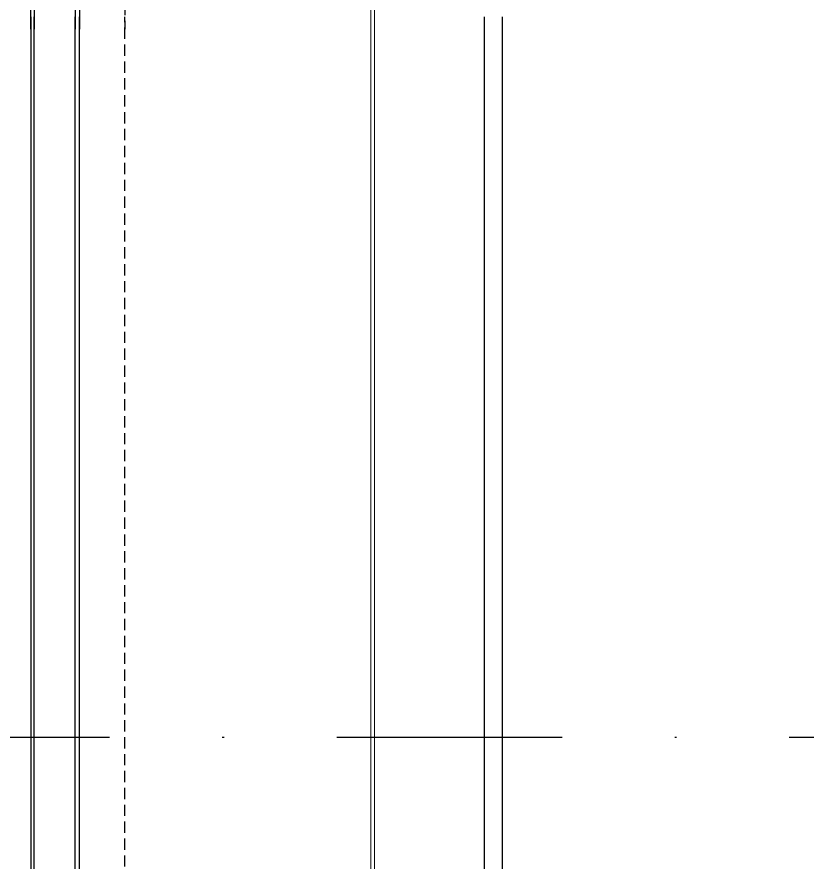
# Model space of a CAD drawing. Header units: inches. Extents: x -772 to 6765, y -813 to 4093.
# Drawn here: x 5996.28 to 6040.81, y 842.97 to 890.62 of the extents above; entities that cross this region are included whole.
import ezdxf

# ---------------------------------------------------------------- set-up
doc = ezdxf.new("R2010")
doc.units = ezdxf.units.IN
doc.header["$MEASUREMENT"] = 0
doc.linetypes.add('DASHDOT', pattern=[25.4, 12.7, -6.35, 0, -6.35])
doc.linetypes.add('HIDDEN', pattern=[9.525, 6.35, -3.175])
for name, color, linetype in [('aksoy_block', 7, 'Continuous'), ('aksoy_kapali', 3, 'Continuous'), ('H_FAC_Kaplama', 41, 'Continuous'), ('H_FAC_Metal', 181, 'Continuous'), ('H_GEN_Greyscale1', 251, 'Continuous'), ('H_GEN_YalitimIsi', 32, 'BATTING'), ('H_STR_Aks', 250, 'DASHDOT')]:
    doc.layers.add(name, color=color, linetype=linetype)
doc.linetypes.add('BATTING', pattern='A,0.00254,-2.54,[134,ltypeshp.shx,S=2.54,R=0,X=-2.54,Y=0],-5.08,[134,ltypeshp.shx,S=2.54,R=180,X=2.54,Y=0],-2.54', length=10.16254)

# ---------------------------------------------------------------- blocks, each defined once
blk = doc.blocks.new('*U223')
at = {"layer": 'aksoy_kapali', "linetype": 'HIDDEN'}
blk.add_lwpolyline([(18.65, 0), (18.65, 812.5)], dxfattribs=at)
at = {"layer": 'H_FAC_Kaplama', "ltscale": 0.2}
for points in [[(221.26, 0), (221.26, 812.5)], [(231.26, 812.5), (231.26, 0)]]:
    blk.add_lwpolyline(points, dxfattribs=at)
at = {"layer": 'H_FAC_Metal'}
for points in [[(-34.35, 812.5), (-34.35, 0)], [(-32.35, 0), (-32.35, 812.5)]]:
    blk.add_lwpolyline(points, dxfattribs=at)
at = {"layer": 'H_FAC_Metal', "lineweight": 5}
for points in [[(157.26, 812.5), (157.26, 0)], [(159.26, 0), (159.26, 812.5)]]:
    blk.add_lwpolyline(points, dxfattribs=at)
at = {"layer": 'H_GEN_Greyscale1'}
blk.add_line((-9.35, 0), (-9.35, 812.5), dxfattribs=at)
blk.add_line((-9.35, 0), (-9.35, 812.5), dxfattribs=at)
at = {"layer": 'H_GEN_YalitimIsi', "ltscale": 0.1}
blk.add_line((-6.85, 0), (-6.85, 812.5), dxfattribs=at)
blk = doc.blocks.new('dt-p117')
at = {"layer": 'aksoy_kapali', "linetype": 'HIDDEN'}
blk.add_lwpolyline([(76, -187.7), (76, -49.09), (157, -49.09)], dxfattribs=at)
at = {"layer": 'H_FAC_Metal'}
blk.add_lwpolyline([(157, 3.91), (29, 3.91, 0.414214), (27, 1.91), (27, -21.09), (29, -21.09), (29, 1.91), (157, 1.91)], format="xyb", dxfattribs=at)
at = {"layer": 'H_FAC_Metal', "lineweight": 5}
blk.add_lwpolyline([(157, -187.7), (10, -187.7), (10, -189.7), (157, -189.7)], dxfattribs=at)
at = {"layer": 'H_GEN_Greyscale1'}
blk.add_line((30, -21.09), (157, -21.09), dxfattribs=at)
at = {"layer": 'H_GEN_YalitimIsi', "ltscale": 0.1}
blk.add_line((82.35, -23.59), (157, -23.59), dxfattribs=at)

msp = doc.modelspace()

# ---------------------------------------------------------------- linework, layer by layer
at = {"layer": 'H_STR_Aks'}
msp.add_line((6664.509, 850), (-659.052, 850), dxfattribs=at)

# ---------------------------------------------------------------- block references
at = {"layer": 'aksoy_block', "xscale": -0.1, "yscale": 0.1, "zscale": 0.1, "rotation": 90}
msp.add_blockref('dt-p117', (5997.457, 905.625), dxfattribs=at)
at = {"layer": 'aksoy_block', "lineweight": 5, "xscale": 0.1, "yscale": 0.1, "zscale": 0.1}
msp.add_blockref('*U223', (6000.501, 809.375), dxfattribs=at)

doc.saveas('drawing.dxf')
